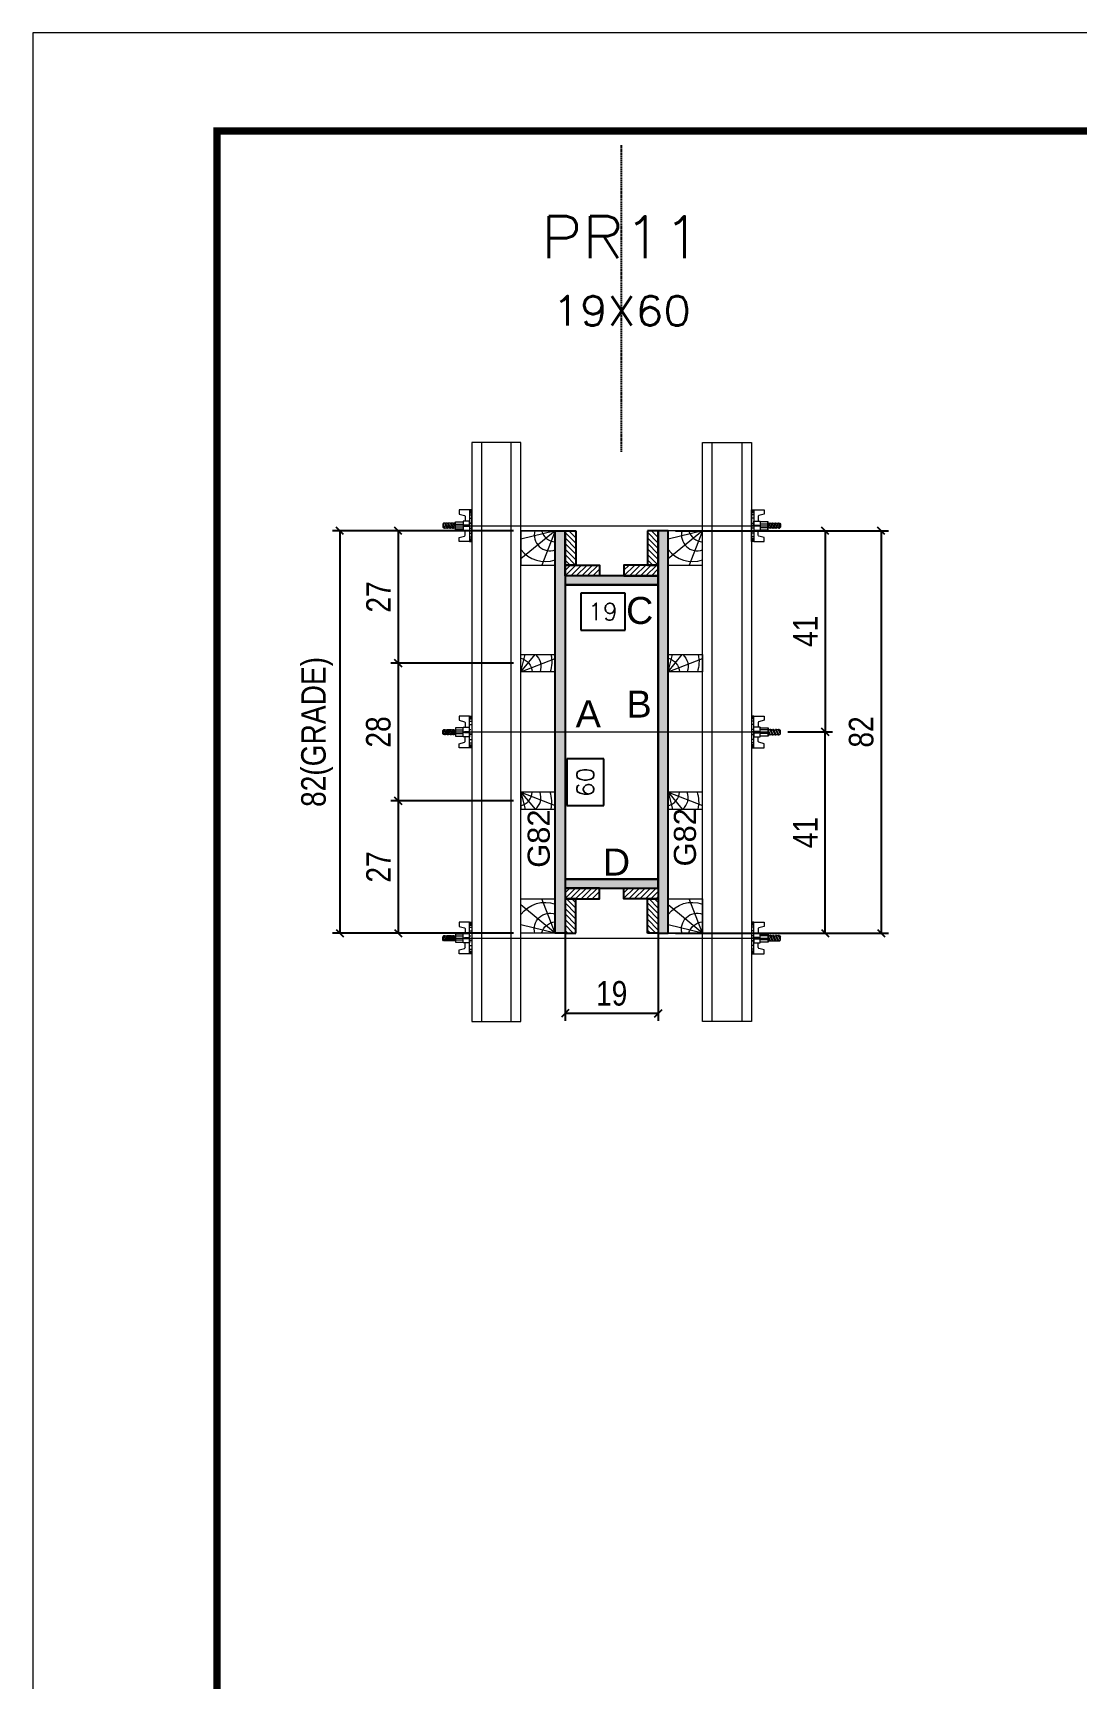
# Model space of a CAD drawing. Extents: x 2949 to 9230, y 1140 to 12527.
# Drawn here: x 4548 to 4973, y 3816 to 4487 of the extents above; entities that cross this region are included whole.
import ezdxf
from ezdxf.enums import TextEntityAlignment as Align

# ---------------------------------------------------------------- set-up
doc = ezdxf.new("R2010")
doc.units = 0
doc.linetypes.add('DASHED', pattern=[0.75, 0.5, -0.25])
doc.linetypes.add('HIDDEN', pattern=[0.375, 0.25, -0.125])
for name, color, linetype in [('CHAPA', 1, 'Continuous'), ('COTA', 241, 'Continuous'), ('MEIO_PONT', 93, 'Continuous'), ('Painéis', 200, 'Continuous'), ('SARRAFO', 251, 'Continuous'), ('Texto de Titulo', 7, 'Continuous'), ('Texto Qtd Sarr', 242, 'Continuous'), ('TEXTO_GERAL', 7, 'Continuous')]:
    doc.layers.add(name, color=color, linetype=linetype)
for name, color, linetype, lineweight in [('Folhas', 255, 'Continuous', 9), ('Hachura', 251, 'Continuous', 9), ('Madeira', 126, 'Continuous', 18), ('Perfil Metálico', 224, 'Continuous', 18), ('SARRAFO DE PRESSAO', 251, 'DASHED', 9), ('Texto Seção', 7, 'Continuous', 15)]:
    doc.layers.add(name, color=color, linetype=linetype, lineweight=lineweight)
doc.styles.add('ARIAL', font='arial.ttf')
doc.styles.add('COTA TECNICA 2X', font='techl___.ttf', dxfattribs={"height": 10})
doc.styles.add('ROMANS', font='romans.shx')
doc.styles.add('SANSSERIF', font='sas_____.pfb')
doc.dimstyles.new('SECAO PILAR', dxfattribs={"dimtxt": 10, "dimasz": 3, "dimexe": 3, "dimexo": 3, "dimgap": 3, "dimtad": 1, "dimdec": 1, "dimlfac": 0.5, "dimzin": 12, "dimdsep": 46, "dimtxsty": 'COTA TECNICA 2X', "dimblk1": 'OBLIQUE', "dimblk2": 'OBLIQUE', "dimsah": 1, "dimcen": 0.9, "dimclrd": 256, "dimclre": 256, "dimclrt": 256, "dimadec": 1, "dimazin": 3, "dimtfac": 1, "dimtdec": 1, "dimtmove": 0, "dimatfit": 3, "dimfxl": 1, "dimtolj": 1, "dimtzin": 12, "dimarcsym": 0})
doc.dimstyles.new('SECÇÃO 2', dxfattribs={"dimtxt": 7, "dimasz": 6, "dimexe": 0.18, "dimexo": 2, "dimgap": -4, "dimtad": 3, "dimdec": 1, "dimlfac": 0.5, "dimzin": 12, "dimdsep": 46, "dimtxsty": 'ROMANS', "dimblk": 'ARCHTICK', "dimcen": 0.09, "dimse1": 1, "dimse2": 1, "dimsd1": 1, "dimsd2": 1, "dimclrd": 180, "dimclre": 5, "dimclrt": 1, "dimadec": 0, "dimazin": 3, "dimtfac": 1, "dimtdec": 1, "dimtofl": 0, "dimtmove": 0, "dimatfit": 3, "dimldrblk": 'ARCHTICK', "dimfxl": 1, "dimtolj": 1, "dimtzin": 0, "dimarcsym": 0})
pattern_1 = [(135, (-18127.0793, 13622.8389), (-1.12253202, -1.12253202), [])]
pattern_2 = [(135, (-18127.0793, 13407.8389), (-1.12253202, -1.12253202), [])]

# ---------------------------------------------------------------- blocks, each defined once
blk = doc.blocks.new('9999999999')
at = {"layer": 'Folhas'}
blk.add_lwpolyline([(98138.98, 34190.21), (99623.98, 34190.21), (99623.98, 35240.21), (98138.98, 35240.21)], close=True, dxfattribs=at)
at = {"layer": 'Folhas', "color": 30, "const_width": 3}
blk.add_lwpolyline([(98213.98, 34230.21), (99583.98, 34230.21), (99583.98, 35200.21), (98213.98, 35200.21)], close=True, dxfattribs=at)
blk = doc.blocks.new('*D1230')
at = {"layer": 'COTA', "color": 180, "lineweight": -2, "transparency": 16777216}
for p, q in [((4780.1, 4190.89), (4765.1, 4190.89)), ((4765.1, 4190.89), (4765.1, 4171.89)), ((4780.1, 4171.89), (4780.1, 4190.89)), ((4765.1, 4171.89), (4780.1, 4171.89))]:
    blk.add_line(p, q, dxfattribs=at)
at = {"layer": 'Defpoints', "color": 0, "transparency": 16777216}
for p in [(4764.33, 4261.89), (4764.33, 4141.89), (4784.1, 4141.89)]:
    blk.add_point(p, dxfattribs=at)
at = {"layer": 'COTA', "color": 1, "transparency": 16777216, "insert": (4772.6, 4181.39), "char_height": 7, "attachment_point": 5, "rotation": 90, "style": 'ROMANS'}
blk.add_mtext('\\A1;60', dxfattribs=at)
blk = doc.blocks.new('_ArchTick')
at = {"color": 0, "linetype": 'ByBlock', "const_width": 0.15}
blk.add_lwpolyline([(-0.5, -0.5), (0.5, 0.5)], dxfattribs=at)
blk = doc.blocks.new('_Oblique')
at = {"color": 0, "linetype": 'ByBlock', "lineweight": -2}
blk.add_line((-0.5, -0.5), (0.5, 0.5), dxfattribs=at)
blk = doc.blocks.new('*D1231')
at = {"layer": 'COTA', "lineweight": -2, "transparency": 16777216}
for p, q in [((4809.33, 4283.89), (4896.1, 4283.89)), ((4893.1, 4283.89), (4893.1, 4119.89)), ((4809.33, 4119.89), (4896.1, 4119.89))]:
    blk.add_line(p, q, dxfattribs=at)
at = {"layer": 'Defpoints', "color": 0, "transparency": 16777216}
for p in [(4806.33, 4283.89), (4806.33, 4119.89), (4893.1, 4119.89)]:
    blk.add_point(p, dxfattribs=at)
at = {"layer": 'COTA', "lineweight": -2, "transparency": 16777216, "xscale": 3, "yscale": 3, "zscale": 3}
for p, rotation in [((4893.1, 4283.89), 90), ((4893.1, 4119.89), 270)]:
    blk.add_blockref('_Oblique', p, dxfattribs=dict(at, rotation=rotation))
at = {"layer": 'COTA', "transparency": 16777216, "insert": (4885.01, 4201.89), "char_height": 10, "attachment_point": 5, "rotation": 90, "style": 'COTA TECNICA 2X'}
blk.add_mtext('\\A1;82', dxfattribs=at)
blk = doc.blocks.new('*D1232')
at = {"layer": 'COTA', "lineweight": -2, "transparency": 16777216}
for p, q in [((4843.33, 4283.89), (4873.33, 4283.89)), ((4870.33, 4283.89), (4870.33, 4201.89)), ((4855.13, 4201.89), (4873.33, 4201.89))]:
    blk.add_line(p, q, dxfattribs=at)
at = {"layer": 'Defpoints', "color": 0, "transparency": 16777216}
for p in [(4840.33, 4283.89), (4852.13, 4201.89), (4870.33, 4201.89)]:
    blk.add_point(p, dxfattribs=at)
at = {"layer": 'COTA', "lineweight": -2, "transparency": 16777216, "xscale": 3, "yscale": 3, "zscale": 3}
for p, rotation in [((4870.33, 4283.89), 90), ((4870.33, 4201.89), 270)]:
    blk.add_blockref('_Oblique', p, dxfattribs=dict(at, rotation=rotation))
at = {"layer": 'COTA', "transparency": 16777216, "insert": (4862.26, 4242.89), "char_height": 10, "attachment_point": 5, "rotation": 90, "style": 'COTA TECNICA 2X'}
blk.add_mtext('\\A1;41', dxfattribs=at)
blk = doc.blocks.new('*D1233')
at = {"layer": 'COTA', "lineweight": -2, "transparency": 16777216}
for p, q in [((4855.13, 4201.89), (4873.33, 4201.89)), ((4870.33, 4119.89), (4870.33, 4201.89)), ((4843.33, 4119.89), (4873.33, 4119.89))]:
    blk.add_line(p, q, dxfattribs=at)
at = {"layer": 'Defpoints', "color": 0, "transparency": 16777216}
for p in [(4852.13, 4201.89), (4870.33, 4201.89), (4840.33, 4119.89)]:
    blk.add_point(p, dxfattribs=at)
at = {"layer": 'COTA', "lineweight": -2, "transparency": 16777216, "xscale": 3, "yscale": 3, "zscale": 3}
for p, rotation in [((4870.33, 4201.89), 90), ((4870.33, 4119.89), 270)]:
    blk.add_blockref('_Oblique', p, dxfattribs=dict(at, rotation=rotation))
at = {"layer": 'COTA', "transparency": 16777216, "insert": (4862.26, 4160.89), "char_height": 10, "attachment_point": 5, "rotation": 90, "style": 'COTA TECNICA 2X'}
blk.add_mtext('\\A1;41', dxfattribs=at)
blk = doc.blocks.new('*D1234')
at = {"layer": 'COTA', "color": 180, "lineweight": -2, "transparency": 16777216}
for p, q in [((4788.77, 4258.43), (4770.77, 4258.43)), ((4770.77, 4258.43), (4770.77, 4243.43)), ((4788.77, 4243.43), (4788.77, 4258.43)), ((4770.77, 4243.43), (4788.77, 4243.43))]:
    blk.add_line(p, q, dxfattribs=at)
at = {"layer": 'Defpoints', "color": 0, "transparency": 16777216}
for p in [(4764.33, 4261.89), (4802.33, 4261.89), (4802.33, 4239.43)]:
    blk.add_point(p, dxfattribs=at)
at = {"layer": 'COTA', "color": 1, "transparency": 16777216, "insert": (4779.77, 4250.93), "char_height": 7, "attachment_point": 5, "style": 'ROMANS'}
blk.add_mtext('\\A1;19', dxfattribs=at)
blk = doc.blocks.new('titulo1')
at = {"layer": 'Defpoints', "color": 252, "linetype": 'HIDDEN', "ltscale": 2}
blk.add_line((0, 0), (0, 125), dxfattribs=at)
at = {"layer": 'Defpoints', "style": 'ROMANS', "oblique": 15}
blk.add_attdef('FOLHA', text='', height=10, dxfattribs=at).set_placement((0, 15.58), align=Align.MIDDLE_CENTER)
at = {"layer": 'Texto Qtd Sarr', "color": 3, "style": 'ROMANS', "oblique": 15}
for tag, height, p in [('TITULO', 17, (0, 71.45)), ('SEÇÃO', 12, (0, 41.55))]:
    blk.add_attdef(tag, text='', height=height, dxfattribs=at).set_placement(p, align=Align.MIDDLE_CENTER)
blk = doc.blocks.new('PONTALETE')
at = {"layer": 'Madeira'}
for q in [(2.71, 7), (7, 5.76), (7, 1.74)]:
    blk.add_line((0, 0), q, dxfattribs=at)
blk.add_lwpolyline([(0, 0), (7, 0), (7, 7), (0, 7)], close=True, dxfattribs=at)
for centre, radius, start, end in [((2.04, 0.06), 6.23, 37.2818, 109.0913), ((1.09, 0.9), 3.19, 343.603, 109.9847), ((-0.21, -0.78), 3.09, 14.6322, 86.0383)]:
    blk.add_arc(centre, radius, start, end, dxfattribs=at)
blk = doc.blocks.new('*D1235')
at = {"layer": 'COTA', "lineweight": -2, "transparency": 16777216}
for p, q in [((4743.33, 4283.89), (4669.55, 4283.89)), ((4672.55, 4283.89), (4672.55, 4119.89)), ((4743.33, 4119.89), (4669.55, 4119.89))]:
    blk.add_line(p, q, dxfattribs=at)
at = {"layer": 'Defpoints', "color": 0, "transparency": 16777216}
for p in [(4746.33, 4283.89), (4672.55, 4119.89), (4746.33, 4119.89)]:
    blk.add_point(p, dxfattribs=at)
at = {"layer": 'COTA', "lineweight": -2, "transparency": 16777216, "xscale": 3, "yscale": 3, "zscale": 3}
for p, rotation in [((4672.55, 4283.89), 90), ((4672.55, 4119.89), 270)]:
    blk.add_blockref('_Oblique', p, dxfattribs=dict(at, rotation=rotation))
at = {"layer": 'COTA', "transparency": 16777216, "insert": (4663.33, 4201.89), "char_height": 10, "attachment_point": 5, "rotation": 90, "style": 'COTA TECNICA 2X'}
blk.add_mtext('\\A1;82(GRADE)', dxfattribs=at)
blk = doc.blocks.new('MEIO PONTALETE')
at = {"layer": 'Madeira'}
for q in [(2.71, 7), (3.5, 2.88), (3.5, 0.87)]:
    blk.add_line((0, 0), q, dxfattribs=at)
blk.add_lwpolyline([(0, 0), (3.5, 0), (3.5, 7), (0, 7)], close=True, dxfattribs=at)
for centre, radius, start, end in [((2.04, 0.06), 6.23, 76.4499, 109.0913), ((1.09, 0.9), 3.19, 40.9063, 109.9847), ((-0.21, -0.78), 3.09, 14.6322, 86.0383)]:
    blk.add_arc(centre, radius, start, end, dxfattribs=at)
blk = doc.blocks.new('*D1236')
at = {"layer": 'COTA', "lineweight": -2, "transparency": 16777216}
for p, q in [((4743.33, 4173.89), (4693.39, 4173.89)), ((4696.39, 4173.89), (4696.39, 4119.89)), ((4743.33, 4119.89), (4693.39, 4119.89))]:
    blk.add_line(p, q, dxfattribs=at)
at = {"layer": 'Defpoints', "color": 0, "transparency": 16777216}
for p in [(4746.33, 4173.89), (4696.39, 4119.89), (4746.33, 4119.89)]:
    blk.add_point(p, dxfattribs=at)
at = {"layer": 'COTA', "lineweight": -2, "transparency": 16777216, "xscale": 3, "yscale": 3, "zscale": 3}
for p, rotation in [((4696.39, 4173.89), 90), ((4696.39, 4119.89), 270)]:
    blk.add_blockref('_Oblique', p, dxfattribs=dict(at, rotation=rotation))
at = {"layer": 'COTA', "transparency": 16777216, "insert": (4688.32, 4146.89), "char_height": 10, "attachment_point": 5, "rotation": 90, "style": 'COTA TECNICA 2X'}
blk.add_mtext('\\A1;27', dxfattribs=at)
blk = doc.blocks.new('C')
at = {"layer": 'Hachura', "color": 0}
for p, q in [((0, 3.22), (0, -3.22)), ((0.45, 3.22), (0, 3.22)), ((0.46, 3.16), (0, 3.16)), ((0.46, 3.05), (0, 3.05)), ((0.46, 2.88), (0, 2.88)), ((0, 2.75), (0, -1.16)), ((0.46, 2.65), (0, 2.65)), ((0.46, 2.23), (0, 2.23)), ((0.46, 1.51), (0, 1.51)), ((0.39, 0.49), (0.17, 0.49)), ((0.45, -3.23), (0.45, 3.22)), ((0.45, 3.22), (2.58, 3.22)), ((1.74, 0.97), (0.45, 0.97)), ((1.45, 0.1), (0.45, 0.1)), ((1.35, 1.94), (1.35, 0.96)), ((2.58, 2.39), (1.47, 2.09)), ((1.74, -0.97), (1.74, 0.97)), ((1.74, 0.97), (1.74, 0.84)), ((1.74, 0.97), (1.74, 0.84)), ((1.74, 0.84), (3.35, 0.84)), ((3.35, 0.45), (1.74, 0.45)), ((2.58, 3.22), (2.58, 2.39)), ((3.32, 0.84), (3.32, -0.84)), ((3.35, 0.84), (3.35, -0.84)), ((3.68, 0.45), (3.35, 0.45)), ((3.84, -0.52), (3.35, 0.45)), ((3.35, 0.06), (3.67, -0.57)), ((3.68, 0.45), (4.16, -0.52)), ((3.72, 0.5), (4.25, -0.57)), ((4.37, -0.55), (3.83, 0.53)), ((4.15, 0.45), (3.93, 0.45)), ((4.42, -0.52), (3.93, 0.45)), ((4.15, 0.45), (4.26, 0.45)), ((4.26, 0.45), (4.74, -0.52)), ((4.3, 0.5), (4.83, -0.57)), ((4.95, -0.55), (4.41, 0.53)), ((4.51, 0.45), (4.84, 0.45)), ((5, -0.52), (4.51, 0.45)), ((4.84, 0.45), (5.32, -0.52)), ((4.88, 0.5), (5.41, -0.57)), ((5.53, -0.55), (4.99, 0.53)), ((5.58, -0.52), (5.09, 0.45)), ((5.42, 0.45), (5.09, 0.45)), ((5.58, -0.52), (5.09, 0.45)), ((5.42, 0.45), (5.74, -0.19)), ((5.46, 0.5), (5.74, -0.07)), ((5.74, 0.19), (5.57, 0.53)), ((5.74, 0.32), (5.68, 0.45)), ((5.68, 0.45), (5.74, 0.45)), ((5.74, 0.45), (5.9, 0.29)), ((5.74, 0.45), (5.74, -0.52)), ((5.9, -0.36), (5.9, 0.29)), ((0.45, 0), (0, 0)), ((0.46, -1.52), (0, -1.52)), ((0.46, -2.23), (0, -2.23)), ((0.46, -2.65), (0, -2.65)), ((0.46, -2.88), (0, -2.88)), ((0.46, -3.05), (0, -3.05)), ((0.46, -3.16), (0, -3.16)), ((0, -3.22), (2.57, -3.22)), ((0.08, -0.48), (0.29, -0.48)), ((0.29, -0.48), (0.4, -0.48)), ((0.45, 0), (0.45, -0.97)), ((0.45, -0.16), (1.45, -0.16)), ((0.45, -0.65), (0.45, -0.32)), ((0.45, -3.23), (0.45, -0.65)), ((0.45, -0.97), (1.74, -0.97)), ((1.35, -1.94), (1.35, -0.97)), ((2.58, -2.39), (1.47, -2.1)), ((3.35, -0.32), (1.74, -0.32)), ((3.35, -0.84), (1.74, -0.84)), ((2.58, -3.23), (2.58, -2.39)), ((3.35, -0.07), (3.58, -0.52)), ((3.35, -0.52), (3.58, -0.52)), ((3.84, -0.52), (4.16, -0.52)), ((4.42, -0.52), (4.74, -0.52)), ((4.63, -0.52), (4.74, -0.52)), ((5, -0.52), (5.32, -0.52)), ((5.58, -0.52), (5.74, -0.52)), ((5.74, -0.52), (5.9, -0.36)), ((5.74, -0.52), (5.74, -0.52))]:
    blk.add_line(p, q, dxfattribs=at)
for centre, radius, start, end in [((1.52, 1.94), 0.161, 104.7436, 180), ((1.44, -0.03), 0.129, 272.695, 87.305), ((3.81, 0.39), 0.143, 25.5688, 154.4312), ((4.39, 0.39), 0.143, 25.5688, 154.4312), ((4.97, 0.39), 0.143, 25.5688, 154.4312), ((5.55, 0.39), 0.143, 25.5688, 154.4312), ((0.17, -0.37), 0.174, 221.744, 317.8592), ((1.52, -1.94), 0.161, 180, 255.2564), ((3.71, -0.4), 0.174, 222.1408, 318.256), ((4.29, -0.4), 0.174, 222.1408, 318.256), ((4.87, -0.4), 0.174, 222.1408, 318.256), ((5.45, -0.4), 0.174, 222.1408, 318.256), ((5.61, -0.4), 0.174, 317.8592, 318.256)]:
    blk.add_arc(centre, radius, start, end, dxfattribs=at)
blk = doc.blocks.new('*D1237')
at = {"layer": 'COTA', "lineweight": -2, "transparency": 16777216}
for p, q in [((4743.33, 4283.89), (4693.39, 4283.89)), ((4696.39, 4283.89), (4696.39, 4229.89)), ((4743.33, 4229.89), (4693.39, 4229.89))]:
    blk.add_line(p, q, dxfattribs=at)
at = {"layer": 'Defpoints', "color": 0, "transparency": 16777216}
for p in [(4746.33, 4283.89), (4696.39, 4229.89), (4746.33, 4229.89)]:
    blk.add_point(p, dxfattribs=at)
at = {"layer": 'COTA', "lineweight": -2, "transparency": 16777216, "xscale": 3, "yscale": 3, "zscale": 3}
for p, rotation in [((4696.39, 4283.89), 90), ((4696.39, 4229.89), 270)]:
    blk.add_blockref('_Oblique', p, dxfattribs=dict(at, rotation=rotation))
at = {"layer": 'COTA', "transparency": 16777216, "insert": (4688.32, 4256.89), "char_height": 10, "attachment_point": 5, "rotation": 90, "style": 'COTA TECNICA 2X'}
blk.add_mtext('\\A1;27', dxfattribs=at)
blk = doc.blocks.new('*D1238')
at = {"layer": 'COTA', "lineweight": -2, "transparency": 16777216}
for p, q in [((4743.33, 4229.89), (4693.39, 4229.89)), ((4696.39, 4229.89), (4696.39, 4173.89)), ((4743.33, 4173.89), (4693.39, 4173.89))]:
    blk.add_line(p, q, dxfattribs=at)
at = {"layer": 'Defpoints', "color": 0, "transparency": 16777216}
for p in [(4746.33, 4229.89), (4696.39, 4173.89), (4746.33, 4173.89)]:
    blk.add_point(p, dxfattribs=at)
at = {"layer": 'COTA', "lineweight": -2, "transparency": 16777216, "xscale": 3, "yscale": 3, "zscale": 3}
for p, rotation in [((4696.39, 4229.89), 90), ((4696.39, 4173.89), 270)]:
    blk.add_blockref('_Oblique', p, dxfattribs=dict(at, rotation=rotation))
at = {"layer": 'COTA', "transparency": 16777216, "insert": (4688.3, 4201.89), "char_height": 10, "attachment_point": 5, "rotation": 90, "style": 'COTA TECNICA 2X'}
blk.add_mtext('\\A1;28', dxfattribs=at)
blk = doc.blocks.new('*D1956')
at = {"layer": 'COTA', "lineweight": -2, "transparency": 16777216}
for p, q in [((4764.33, 4135.29), (4764.33, 4084.25)), ((4802.33, 4135.29), (4802.33, 4084.25)), ((4764.33, 4087.25), (4802.33, 4087.25))]:
    blk.add_line(p, q, dxfattribs=at)
at = {"layer": 'Defpoints', "color": 0, "transparency": 16777216}
for p in [(4764.33, 4138.29), (4802.33, 4138.29), (4802.33, 4087.25)]:
    blk.add_point(p, dxfattribs=at)
at = {"layer": 'COTA', "lineweight": -2, "transparency": 16777216, "xscale": 3, "yscale": 3, "zscale": 3, "rotation": 180}
blk.add_blockref('_Oblique', (4764.33, 4087.25), dxfattribs=at)
at = {"layer": 'COTA', "lineweight": -2, "transparency": 16777216, "xscale": 3, "yscale": 3, "zscale": 3}
blk.add_blockref('_Oblique', (4802.33, 4087.25), dxfattribs=at)
at = {"layer": 'COTA', "transparency": 16777216, "insert": (4783.33, 4095.34), "char_height": 10, "attachment_point": 5, "style": 'COTA TECNICA 2X'}
blk.add_mtext('\\A1;19', dxfattribs=at)

msp = doc.modelspace()

# ---------------------------------------------------------------- hatches: boundary and pattern name
at = {"layer": 'Hachura'}
h = msp.add_hatch(color=256, dxfattribs=at)
h.dxf.hatch_style = 1
h.paths.add_polyline_path([(4764.33, 4119.89), (4760.33, 4119.89), (4760.33, 4283.89), (4764.33, 4283.89)])
h = msp.add_hatch(color=256, dxfattribs=at)
h.dxf.hatch_style = 1
h.paths.add_polyline_path([(4764.33, 4119.89), (4760.33, 4119.89), (4760.33, 4283.89), (4764.33, 4283.89)])
h = msp.add_hatch(dxfattribs=at)
h.set_pattern_fill('ANSI31', color=256, scale=0.5, angle=90, style=0)
h.set_pattern_definition(pattern_2)
h.paths.add_polyline_path([(4764.33, 4269.89), (4768.73, 4269.89), (4768.73, 4283.89), (4764.33, 4283.89)])
h = msp.add_hatch(dxfattribs=at)
h.set_pattern_fill('ANSI31', color=256, scale=0.5, angle=90, style=0)
h.set_pattern_definition(pattern_2)
h.paths.add_polyline_path([(4802.33, 4269.89), (4797.93, 4269.89), (4797.93, 4283.89), (4802.33, 4283.89)])
h = msp.add_hatch(color=256, dxfattribs=at)
h.dxf.hatch_style = 1
h.paths.add_polyline_path([(4802.33, 4119.89), (4806.33, 4119.89), (4806.33, 4283.89), (4802.33, 4283.89)])
h = msp.add_hatch(color=256, dxfattribs=at)
h.dxf.hatch_style = 1
h.paths.add_polyline_path([(4802.33, 4119.89), (4806.33, 4119.89), (4806.33, 4283.89), (4802.33, 4283.89)])
h = msp.add_hatch(dxfattribs=at)
h.set_pattern_fill('ANSI31', color=256, scale=0.5, style=0)
h.set_pattern_definition([(45, (13938.2807, 27194.8952), (-1.12253202, 1.12253202), [])])
h.paths.add_polyline_path([(4778.33, 4265.49), (4778.33, 4269.89), (4764.33, 4269.89), (4764.33, 4265.49)])
h = msp.add_hatch(dxfattribs=at)
h.set_pattern_fill('ANSI31', color=256, scale=0.5, style=0)
h.set_pattern_definition([(45, (13926.2807, 27194.8952), (-1.12253202, 1.12253202), [])])
h.paths.add_polyline_path([(4788.33, 4265.49), (4788.33, 4269.89), (4802.33, 4269.89), (4802.33, 4265.49)])
h = msp.add_hatch(color=256, dxfattribs=at)
h.dxf.hatch_style = 1
h.paths.add_polyline_path([(4764.33, 4265.49), (4764.33, 4261.89), (4802.33, 4261.89), (4802.33, 4265.49)])
h = msp.add_hatch(color=256, dxfattribs=at)
h.dxf.hatch_style = 1
h.paths.add_polyline_path([(4764.33, 4265.49), (4764.33, 4261.89), (4802.33, 4261.89), (4802.33, 4265.49)])
h = msp.add_hatch(color=256, dxfattribs=at)
h.dxf.hatch_style = 1
h.paths.add_polyline_path([(4764.33, 4141.89), (4764.33, 4138.29), (4802.33, 4138.29), (4802.33, 4141.89)])
h = msp.add_hatch(color=256, dxfattribs=at)
h.dxf.hatch_style = 1
h.paths.add_polyline_path([(4764.33, 4141.89), (4764.33, 4138.29), (4802.33, 4138.29), (4802.33, 4141.89)])
h = msp.add_hatch(dxfattribs=at)
h.set_pattern_fill('ANSI31', color=256, scale=0.5, style=0)
h.set_pattern_definition([(45, (13938.2807, 27240.8952), (-1.12253202, 1.12253202), [])])
h.paths.add_polyline_path([(4778.33, 4138.29), (4778.33, 4133.89), (4764.33, 4133.89), (4764.33, 4138.29)])
h = msp.add_hatch(dxfattribs=at)
h.set_pattern_fill('ANSI31', color=256, scale=0.5, style=0)
h.set_pattern_definition([(45, (13926.2807, 27240.8952), (-1.12253202, 1.12253202), [])])
h.paths.add_polyline_path([(4788.33, 4138.29), (4788.33, 4133.89), (4802.33, 4133.89), (4802.33, 4138.29)])
h = msp.add_hatch(dxfattribs=at)
h.set_pattern_fill('ANSI31', color=256, scale=0.5, angle=90, style=0)
h.set_pattern_definition(pattern_1)
h.paths.add_polyline_path([(4764.33, 4133.89), (4768.73, 4133.89), (4768.73, 4119.89), (4764.33, 4119.89)])
h = msp.add_hatch(dxfattribs=at)
h.set_pattern_fill('ANSI31', color=256, scale=0.5, angle=90, style=0)
h.set_pattern_definition(pattern_1)
h.paths.add_polyline_path([(4802.33, 4133.89), (4797.93, 4133.89), (4797.93, 4119.89), (4802.33, 4119.89)])

# ---------------------------------------------------------------- linework, layer by layer
at = {"layer": 'CHAPA'}
for points in [[(4764.33, 4119.89), (4760.33, 4119.89), (4760.33, 4283.89), (4764.33, 4283.89)], [(4764.33, 4119.89), (4760.33, 4119.89), (4760.33, 4283.89), (4764.33, 4283.89)], [(4802.33, 4119.89), (4806.33, 4119.89), (4806.33, 4283.89), (4802.33, 4283.89)], [(4802.33, 4119.89), (4806.33, 4119.89), (4806.33, 4283.89), (4802.33, 4283.89)], [(4764.33, 4265.49), (4764.33, 4261.89), (4802.33, 4261.89), (4802.33, 4265.49)], [(4764.33, 4265.49), (4764.33, 4261.89), (4802.33, 4261.89), (4802.33, 4265.49)], [(4764.33, 4141.89), (4764.33, 4138.29), (4802.33, 4138.29), (4802.33, 4141.89)], [(4764.33, 4141.89), (4764.33, 4138.29), (4802.33, 4138.29), (4802.33, 4141.89)]]:
    msp.add_lwpolyline(points, close=True, dxfattribs=at)
at = {"layer": 'Hachura'}
for p, q in [((4715.53, 4285.89), (4847.33, 4285.9)), ((4715.53, 4201.89), (4847.33, 4201.88)), ((4715.53, 4117.89), (4847.33, 4117.88))]:
    msp.add_line(p, q, dxfattribs=at)
at = {"layer": 'Madeira'}
for points in [[(4760.33, 4119.89), (4746.33, 4119.89), (4746.33, 4283.89), (4760.33, 4283.89)], [(4806.33, 4119.89), (4820.33, 4119.89), (4820.33, 4283.89), (4806.33, 4283.89)]]:
    msp.add_lwpolyline(points, close=True, dxfattribs=at)
at = {"layer": 'Painéis'}
msp.add_lwpolyline([(4802.33, 4261.89), (4764.33, 4261.89), (4764.33, 4141.89), (4802.33, 4141.89)], close=True, dxfattribs=at)
at = {"layer": 'Perfil Metálico'}
for points in [[(4726.33, 4083.89), (4746.33, 4083.89), (4746.33, 4319.89), (4726.33, 4319.89)], [(4742.33, 4319.89), (4730.33, 4319.89), (4730.33, 4083.89), (4742.33, 4083.89)], [(4840.33, 4083.89), (4820.33, 4083.89), (4820.33, 4319.89), (4840.33, 4319.89)], [(4824.33, 4319.89), (4836.33, 4319.89), (4836.33, 4083.89), (4824.33, 4083.89)]]:
    msp.add_lwpolyline(points, close=True, dxfattribs=at)
at = {"layer": 'SARRAFO'}
for points in [[(4768.73, 4283.89), (4768.73, 4269.89), (4764.33, 4269.89), (4764.33, 4283.89)], [(4797.93, 4283.89), (4797.93, 4269.89), (4802.33, 4269.89), (4802.33, 4283.89)], [(4764.33, 4269.89), (4778.33, 4269.89), (4778.33, 4265.49), (4764.33, 4265.49)], [(4802.33, 4269.89), (4788.33, 4269.89), (4788.33, 4265.49), (4802.33, 4265.49)], [(4764.33, 4133.89), (4778.33, 4133.89), (4778.33, 4138.29), (4764.33, 4138.29)], [(4802.33, 4133.89), (4788.33, 4133.89), (4788.33, 4138.29), (4802.33, 4138.29)], [(4768.73, 4119.89), (4768.73, 4133.89), (4764.33, 4133.89), (4764.33, 4119.89)], [(4797.93, 4119.89), (4797.93, 4133.89), (4802.33, 4133.89), (4802.33, 4119.89)]]:
    msp.add_lwpolyline(points, close=True, dxfattribs=at)

# ---------------------------------------------------------------- block references
at = {"layer": 'Hachura', "linetype": 'Continuous', "yscale": 2, "zscale": 2, "rotation": 180}
for p, xscale in [((4726.33, 4285.89), 2), ((4840.33, 4285.89), -2)]:
    msp.add_blockref('C', p, dxfattribs=dict(at, xscale=xscale))
at = {"layer": 'Hachura', "linetype": 'Continuous', "yscale": 2, "zscale": 2}
for p, xscale in [((4726.33, 4201.89), -2), ((4840.33, 4201.89), 2), ((4726.33, 4117.89), -2), ((4840.33, 4117.89), 2)]:
    msp.add_blockref('C', p, dxfattribs=dict(at, xscale=xscale))
at = {"layer": 'MEIO_PONT'}
for name, p, xscale, yscale, zscale, rotation in [('PONTALETE', (4760.33, 4283.89), 2, 2, 2, 180), ('PONTALETE', (4820.33, 4283.89), 2, 2, 2, 180), ('MEIO PONTALETE', (4746.33, 4226.39), -1.999999997962732, 1.999999997962732, 1.999999997962732, 270), ('MEIO PONTALETE', (4806.33, 4226.39), -1.999999997962732, 1.999999997962732, 1.999999997962732, 270), ('MEIO PONTALETE', (4746.33, 4177.39), 1.999999997962732, 1.999999997962732, 1.999999997962732, 270), ('MEIO PONTALETE', (4806.33, 4177.39), 1.999999997962732, 1.999999997962732, 1.999999997962732, 270)]:
    msp.add_blockref(name, p, dxfattribs=dict(at, xscale=xscale, yscale=yscale, zscale=zscale, rotation=rotation))
at = {"layer": 'MEIO_PONT', "xscale": -2, "yscale": 2, "zscale": 2}
for p in [(4760.33, 4119.89), (4820.33, 4119.89)]:
    msp.add_blockref('PONTALETE', p, dxfattribs=at)
at = {"layer": 'SARRAFO DE PRESSAO', "color": 6, "linetype": 'ByBlock'}
msp.add_blockref('9999999999', (-93591.44, -30753.5), dxfattribs=at)
at = {"layer": 'Texto Seção'}
ref = msp.add_blockref('titulo1', (4787.39, 4315.99), dxfattribs=at)
ref.add_attrib('TITULO', 'PR11', dxfattribs={"layer": 'Texto de Titulo', "color": 7, "height": 17, "style": 'ROMANS', "width": 1.1}).set_placement((4787.39, 4403.49), align=Align.MIDDLE_CENTER)
ref.add_attrib('SEÇÃO', '19X60', dxfattribs={"layer": 'Texto de Titulo', "color": 7, "height": 12, "style": 'ROMANS', "width": 1.1}).set_placement((4787.39, 4373.49), align=Align.MIDDLE_CENTER)

# ---------------------------------------------------------------- texts
at = {"layer": 'TEXTO_GERAL', "style": 'ARIAL'}
for s, p in [('C', (4794.74, 4251.39)), ('B', (4794.5, 4213.25)), ('A', (4773.79, 4209.33)), ('D', (4785.29, 4148.89))]:
    msp.add_text(s, height=11, dxfattribs=at).set_placement(p, align=Align.MIDDLE_CENTER)
at = {"layer": 'TEXTO_GERAL', "color": 0, "linetype": 'Continuous', "style": 'SANSSERIF'}
for p in [(4753.6, 4146.55), (4813.16, 4147.1)]:
    msp.add_text('G82', height=9, rotation=90, dxfattribs=at).set_placement(p, align=Align.MIDDLE_LEFT)

# ---------------------------------------------------------------- dimensions: what is measured, and where the dimension line sits
at = {"layer": 'COTA'}
dim = msp.add_linear_dim(base=(4672.55, 4119.89), p1=(4746.33, 4283.89), p2=(4746.33, 4119.89), angle=270, text='<>(GRADE)', dimstyle='SECAO PILAR', dxfattribs=at)
dim.commit()
dim.dimension.update_dxf_attribs({"geometry": '*D1235', "text_midpoint": (4663.33, 4201.89)})
for base, p1, p2, angle, picture, middle in [((4696.39, 4229.89), (4746.33, 4283.89), (4746.33, 4229.89), 270, '*D1237', (4688.32, 4256.89)), ((4893.1, 4119.89), (4806.33, 4283.89), (4806.33, 4119.89), 270, '*D1231', (4885.01, 4201.89)), ((4870.33, 4201.89), (4840.33, 4283.89), (4852.13, 4201.89), 270, '*D1232', (4862.26, 4242.89)), ((4696.39, 4173.89), (4746.33, 4229.89), (4746.33, 4173.89), 270, '*D1238', (4688.3, 4201.89)), ((4870.33, 4201.89), (4840.33, 4119.89), (4852.13, 4201.89), 90, '*D1233', (4862.26, 4160.89)), ((4696.39, 4119.89), (4746.33, 4173.89), (4746.33, 4119.89), 270, '*D1236', (4688.32, 4146.89))]:
    dim = msp.add_linear_dim(base=base, p1=p1, p2=p2, angle=angle, dimstyle='SECAO PILAR', dxfattribs=at)
    dim.commit()
    dim.dimension.update_dxf_attribs({"geometry": picture, "text_midpoint": middle})
dim = msp.add_linear_dim(base=(4784.1, 4141.89), p1=(4764.33, 4261.89), p2=(4764.33, 4141.89), angle=270, dimstyle='SECÇÃO 2', dxfattribs=at)
dim.commit()
dim.dimension.update_dxf_attribs({"geometry": '*D1230', "text_midpoint": (4784.1, 4181.39), "dimtype": 160})
dim = msp.add_linear_dim(base=(4802.33, 4239.43), p1=(4764.33, 4261.89), p2=(4802.33, 4261.89), dimstyle='SECÇÃO 2', dxfattribs=at)
dim.commit()
dim.dimension.update_dxf_attribs({"geometry": '*D1234', "text_midpoint": (4779.77, 4239.43), "dimtype": 160})
dim = msp.add_linear_dim(base=(4802.33, 4087.25), p1=(4764.33, 4138.29), p2=(4802.33, 4138.29), dimstyle='SECAO PILAR', dxfattribs=at)
dim.commit()
dim.dimension.update_dxf_attribs({"geometry": '*D1956', "text_midpoint": (4783.33, 4095.34)})

doc.saveas('drawing.dxf')
